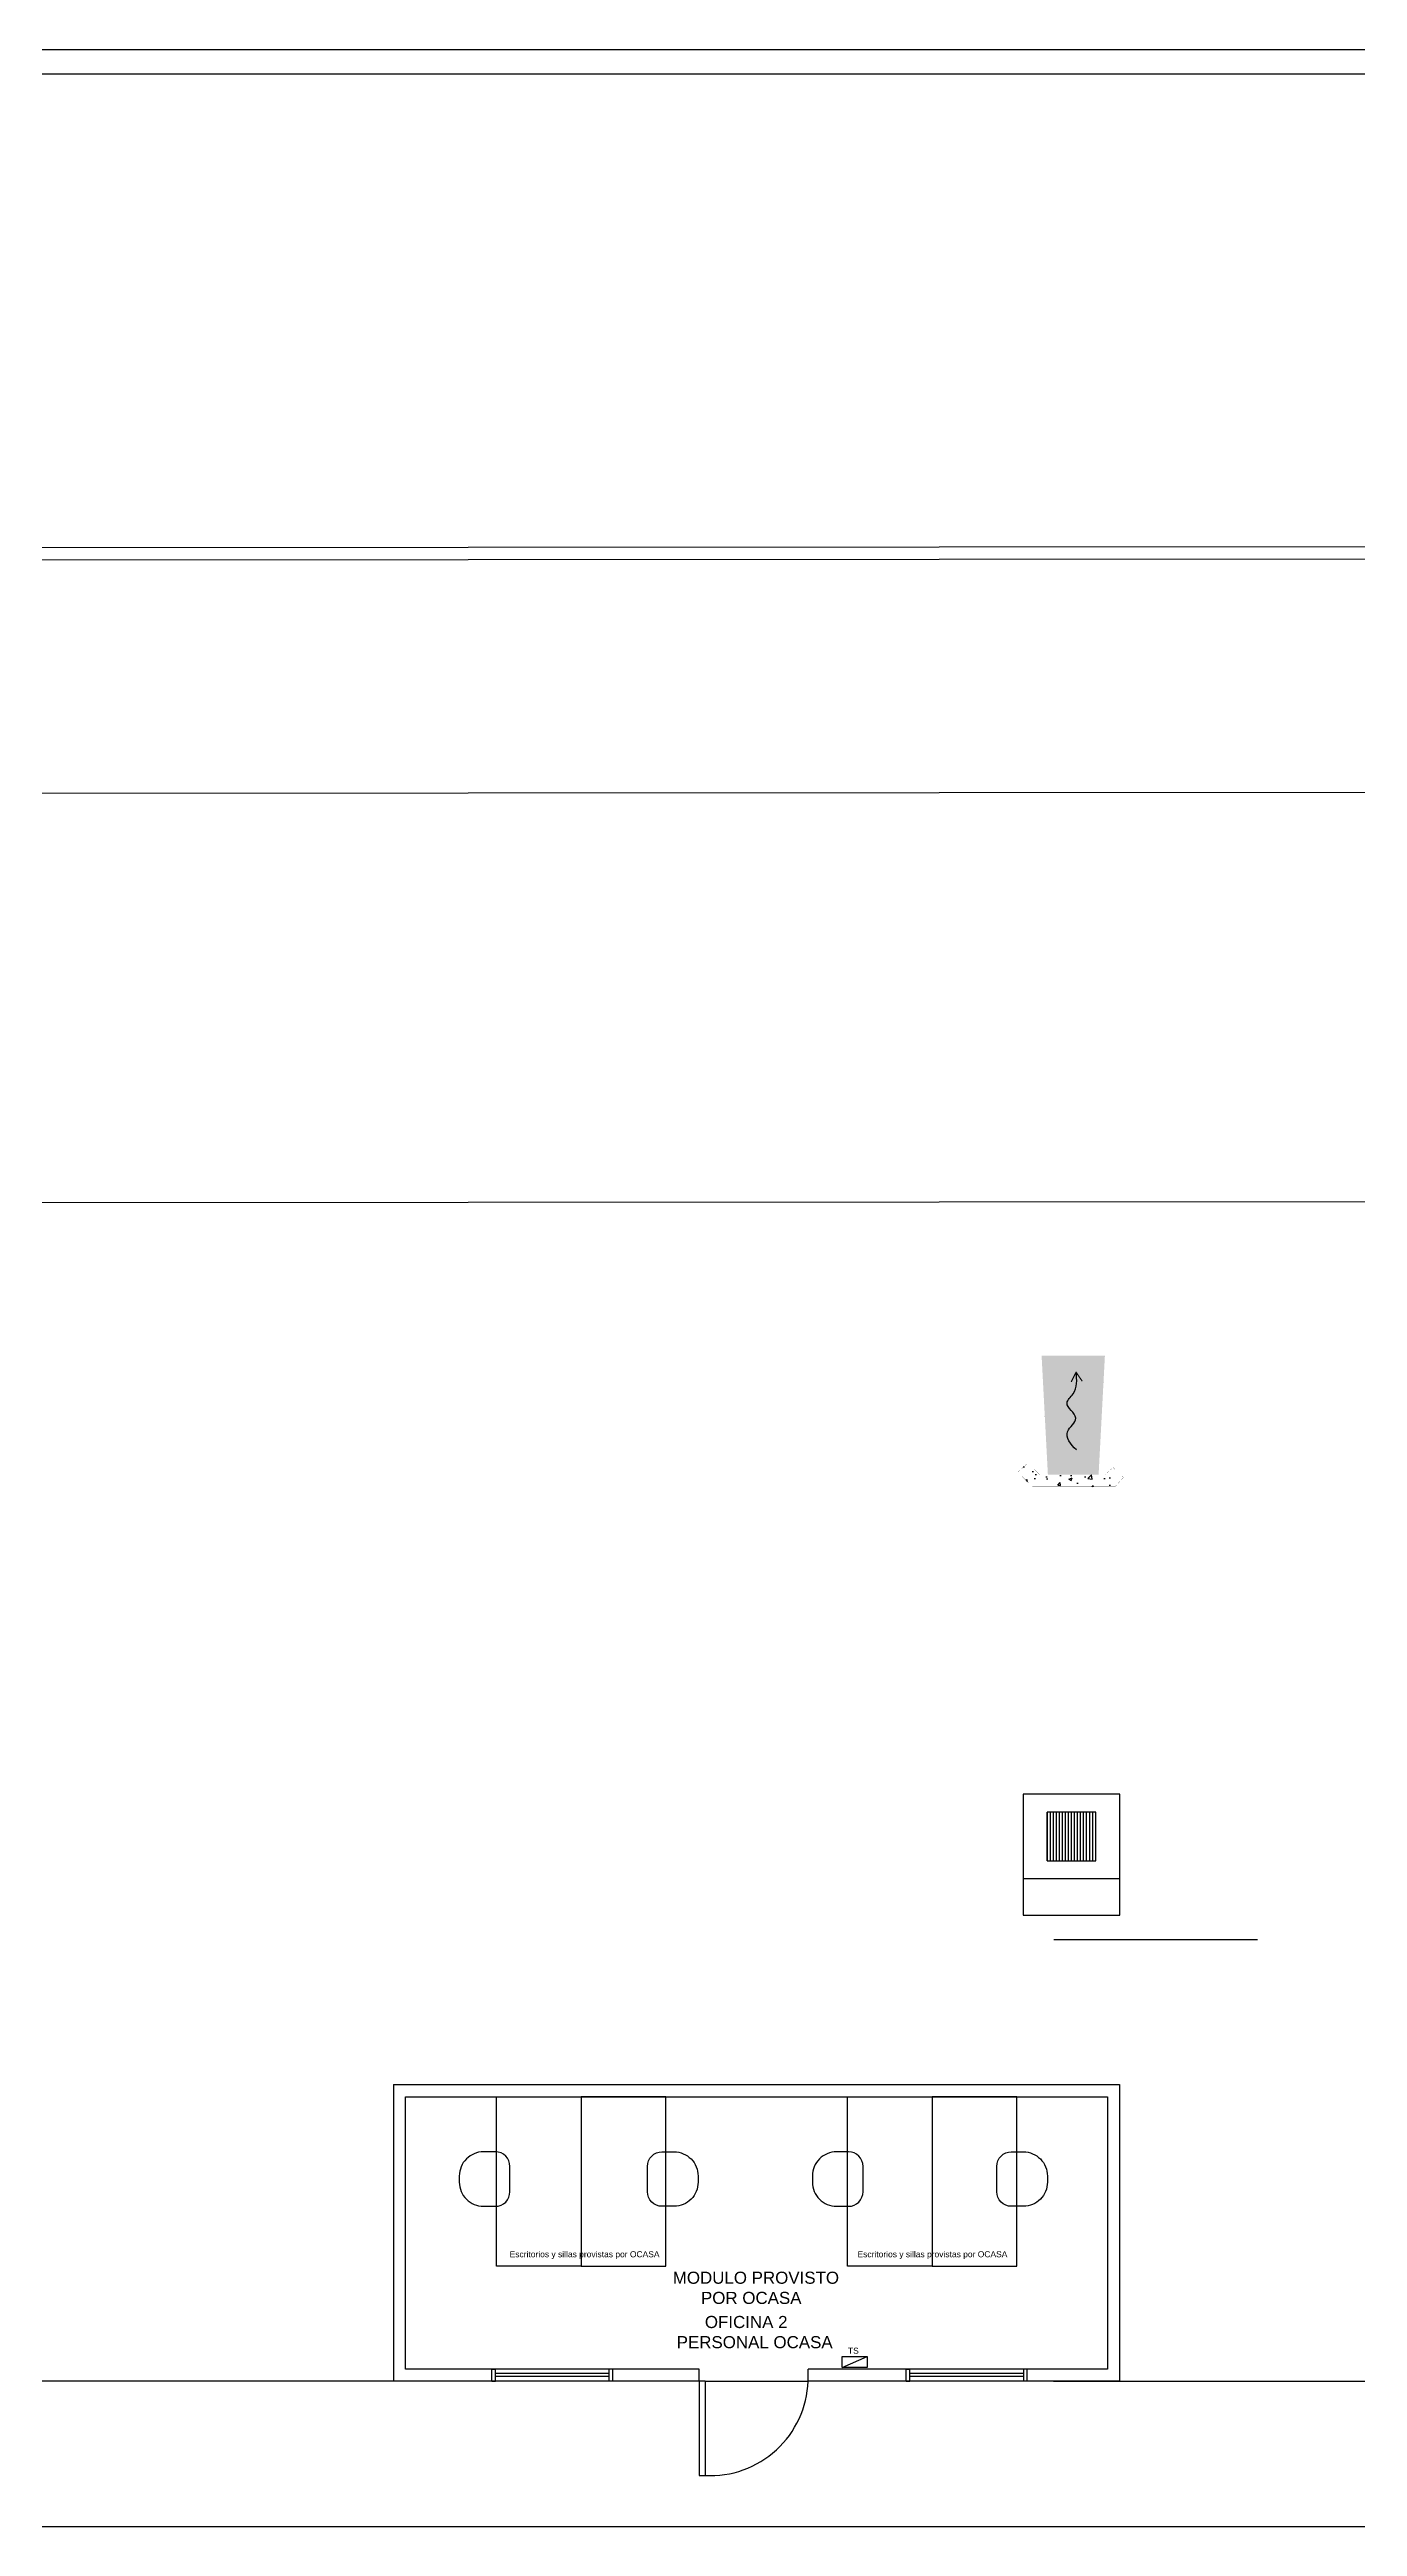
# Model space of a CAD drawing. Header units: millimetres. Extents: x 64 to 660, y 33 to 427.
# Drawn here: x 482.07 to 492.88, y 406.95 to 427.41 of the extents above; entities that cross this region are included whole.
import ezdxf

# ---------------------------------------------------------------- set-up
doc = ezdxf.new("R2010")
doc.units = ezdxf.units.MM
doc.layers.add('Contorno', color=7, linetype='Continuous')
doc.layers.add('Equipamientos OCASA', color=10, linetype='Continuous')
doc.styles.add('ARIAL', font='arial.ttf')

# ---------------------------------------------------------------- blocks, each defined once
blk = doc.blocks.new('A$C2e89fcee')
blk.add_lwpolyline([(1.497, 0.018, 0.00945, 0.00945, 0), (1.577, -0.023, 0.00945, 0.00945, 0), (1.503, -0.074, 0, 0, 0)], format="xyseb")
blk.add_open_spline([(0.935, -0.025), (0.986, 0.021), (1.078, 0.103), (1.201, -0.083), (1.311, 0.099), (1.419, -0.04), (1.514, -0.03), (1.577, -0.023)], degree=3, knots=[0, 0, 0, 0, 0.1680547, 0.3001606, 0.4437484, 0.5343579, 0.7147845, 0.7147845, 0.7147845, 0.7147845])

msp = doc.modelspace()

# ---------------------------------------------------------------- hatches: boundary and pattern name
h = msp.add_hatch(color=253)
h.dxf.hatch_style = 1
h.paths.add_polyline_path([(490.266, 416.623), (490.318, 415.64), (490.737, 415.64), (490.789, 416.623)])
h = msp.add_hatch()
h.set_pattern_fill('AR-CONC', color=253, scale=0.0015, angle=90)
h.set_pattern_definition([(50, (490.44387, 413.85794), (0.273277, -0.023909), [0.028575, -0.314325]), (355, (490.44387, 413.85794), (-0.052865, 0.286585), [0.02286, -0.25146]), (100.451, (490.46665, 413.85594), (0.220412, 0.262677), [0.024285, -0.267135]), (46.184, (490.44387, 413.93414), (0.40662, -0.063063), [0.04286, -0.47149]), (96.636, (490.47776, 413.92888), (0.35611, 0.37114), [0.03643, -0.4007]), (351.184, (490.44387, 413.93414), (0.35611, 0.37114), [0.03429, -0.37719]), (21, (490.48197, 413.91509), (0.227422, -0.153398), [0.028575, -0.314325]), (326, (490.48197, 413.91509), (0.092703, 0.27628), [0.02286, -0.25146]), (71.451, (490.50092, 413.9023), (0.320125, 0.122884), [0.024285, -0.267135]), (37.5, (490.44387, 413.857935), (0.004633, 0.1268326), [0, -0.248412, 0, -0.25527, 0, -0.2524125]), (7.5, (490.44387, 413.85794), (0.1002295, 0.150271), [0, -0.145542, 0, -0.242697, 0, -0.0962025]), (327.5, (490.35891, 413.85794), (0.203386, -0.008593), [0, -0.09525, 0, -0.29718, 0, -0.394335]), (317.5, (490.32081, 413.85794), (0.222194, 0.03814), [0, -0.123825, 0, -0.197358, 0, -0.280035])])
h.paths.add_polyline_path([(490.872, 415.54), (490.942, 415.617), (490.857, 415.7), (490.79, 415.64), (490.25, 415.64), (490.154, 415.738), (490.07, 415.662), (490.189, 415.54)])
h = msp.add_hatch()
h.set_pattern_fill('_USER', color=256, scale=0.025, angle=270, pattern_type=0)
h.set_pattern_definition([(270, (490.31329, 412.65108), (0.025, 0), [])])
h.paths.add_polyline_path([(490.713, 412.451), (490.713, 412.851), (490.313, 412.851), (490.313, 412.451)])

# ---------------------------------------------------------------- linework, layer by layer
msp.add_line((490.913, 412.301), (490.113, 412.301))
at = {"linetype": 'Continuous'}
msp.add_line((490.366, 411.801), (492.051, 411.801), dxfattribs=at)
for points, const_width in [([(490.266, 416.623), (490.318, 415.64), (490.737, 415.64), (490.789, 416.623)], 0.00001), ([(490.872, 415.54), (490.942, 415.617), (490.857, 415.7), (490.79, 415.64), (490.25, 415.64), (490.154, 415.738), (490.07, 415.662), (490.189, 415.54)], 0.001)]:
    msp.add_lwpolyline(points, close=True, dxfattribs=dict(const_width=const_width))
for points in [[(490.913, 412.001), (490.913, 413.001), (490.113, 413.001), (490.113, 412.001)], [(490.713, 412.451), (490.713, 412.851), (490.313, 412.851), (490.313, 412.451)]]:
    msp.add_lwpolyline(points, close=True)
at = {"layer": 'Contorno', "color": 252, "linetype": 'ByBlock'}
for p, q in [((70.173, 427.413, 0), (575.342, 427.413, 0)), ((70.189, 427.213, 0), (575.342, 427.213, 0)), ((522.185, 423.324), (398.645, 423.244)), ((398.645, 423.144), (522.186, 423.224)), ((521.184, 421.293), (397.647, 421.213)), ((521.185, 417.913), (397.65, 417.832))]:
    msp.add_line(p, q, dxfattribs=at)
at = {"layer": 'Equipamientos OCASA', "color": 10}
for p, q in [((484.911, 410.601), (490.911, 410.601)), ((484.911, 410.601), (484.911, 408.151)), ((485.011, 410.501), (490.811, 410.501)), ((485.011, 408.251), (485.011, 410.501)), ((490.811, 410.501), (490.811, 408.251)), ((490.911, 410.601), (490.911, 408.201)), ((490.911, 410.601), (490.911, 408.151)), ((487.436, 408.251), (485.011, 408.251)), ((485.723, 408.151), (485.723, 408.251)), ((485.723, 408.251), (485.753, 408.251)), ((485.753, 408.151), (485.753, 408.251)), ((486.693, 408.251), (485.753, 408.251)), ((486.693, 408.151), (486.693, 408.251)), ((486.723, 408.251), (486.693, 408.251)), ((486.723, 408.151), (486.723, 408.251)), ((487.436, 408.151), (487.436, 408.251)), ((490.811, 408.251), (488.336, 408.251)), ((488.336, 408.151), (488.336, 408.251)), ((489.148, 408.151), (489.148, 408.251)), ((489.148, 408.251), (489.178, 408.251)), ((489.178, 408.151), (489.178, 408.251)), ((490.118, 408.251), (489.178, 408.251)), ((490.118, 408.151), (490.118, 408.251)), ((490.148, 408.251), (490.118, 408.251)), ((490.148, 408.151), (490.148, 408.251)), ((487.486, 408.151), (484.911, 408.151)), ((485.723, 408.151), (485.753, 408.151)), ((486.693, 408.215), (485.753, 408.215)), ((486.693, 408.191), (485.753, 408.19)), ((486.693, 408.151), (485.753, 408.151)), ((486.723, 408.151), (486.693, 408.151)), ((487.436, 408.151), (487.436, 407.372)), ((487.486, 408.151), (487.486, 407.372)), ((490.911, 408.151), (488.336, 408.151)), ((489.148, 408.151), (489.178, 408.151)), ((490.118, 408.215), (489.178, 408.215)), ((490.118, 408.191), (489.178, 408.19)), ((490.118, 408.151), (489.178, 408.151)), ((490.148, 408.151), (490.118, 408.151)), ((487.436, 407.372), (487.486, 407.372))]:
    msp.add_line(p, q, dxfattribs=at)
at = {"layer": 'Equipamientos OCASA', "color": 252}
for p, q in [((488.617, 408.263), (488.824, 408.356)), ((484.911, 408.152), (481.818, 408.152)), ((487.486, 408.151), (488.336, 408.151)), ((490.365, 408.151, 0.001), (506.393, 408.151, 0.001)), ((474.744, 406.951, 0.001), (508.441, 406.951))]:
    msp.add_line(p, q, dxfattribs=at)
for points in [[(485.761, 410.501), (486.461, 410.501), (486.461, 409.101), (485.761, 409.101)], [(487.161, 410.501), (486.461, 410.501), (486.461, 409.101), (487.161, 409.101)], [(488.661, 410.501), (489.361, 410.501), (489.361, 409.101), (488.661, 409.101)], [(490.061, 410.501), (489.361, 410.501), (489.361, 409.101), (490.061, 409.101)], [(488.617, 408.356), (488.824, 408.356), (488.824, 408.263), (488.617, 408.263)]]:
    msp.add_lwpolyline(points, close=True, dxfattribs=at)
for points in [[(485.654, 409.596), (485.754, 409.596, 0.414214), (485.873, 409.716), (485.873, 409.926, 0.414214), (485.754, 410.046), (485.654, 410.046, 0.414214), (485.455, 409.846), (485.455, 409.796, 0.414214)], [(487.229, 409.596), (487.129, 409.596, -0.414214), (487.01, 409.716), (487.01, 409.926, -0.414214), (487.129, 410.046), (487.229, 410.046, -0.414214), (487.428, 409.846), (487.428, 409.796, -0.414214)], [(488.572, 409.596), (488.671, 409.596, 0.414214), (488.791, 409.716), (488.791, 409.926, 0.414214), (488.671, 410.046), (488.572, 410.046, 0.414214), (488.372, 409.846), (488.372, 409.796, 0.414214)], [(490.115, 409.596), (490.015, 409.596, -0.414214), (489.896, 409.716), (489.896, 409.926, -0.414214), (490.015, 410.046), (490.115, 410.046, -0.414214), (490.314, 409.846), (490.314, 409.796, -0.414214)]]:
    msp.add_lwpolyline(points, format="xyb", close=True, dxfattribs=at)
at = {"layer": 'Equipamientos OCASA', "color": 10}
msp.add_arc((487.528, 408.18), 0.809, 267.0244, 357.9785, dxfattribs=at)

# ---------------------------------------------------------------- block references
at = {"rotation": 90}
msp.add_blockref('A$C2e89fcee', (490.528, 414.909), dxfattribs=at)

# ---------------------------------------------------------------- texts
at = {"layer": 'Equipamientos OCASA', "color": 252, "char_height": 0.05, "attachment_point": 1, "style": 'ARIAL'}
for s, width, insert in [('Escritorios y sillas provistas por OCASA', 1.45085, (485.871, 409.225)), ('Escritorios y sillas provistas por OCASA', 1.45085, (488.745, 409.225)), ('TS', 0.17872, (488.666, 408.428))]:
    msp.add_mtext_dynamic_manual_height_columns(s, width=width, gutter_width=10, heights=[0], dxfattribs=dict(at, insert=insert))
at = {"layer": 'Equipamientos OCASA', "char_height": 0.1, "attachment_point": 1, "style": 'ARIAL'}
for s, width, insert in [(' MODULO PROVISTO \\P       POR OCASA', 2.00487, (487.18, 409.056)), (' \\P      OFICINA 2\\PPERSONAL OCASA', 1.88387, (487.251, 408.857, 0.001))]:
    msp.add_mtext_dynamic_manual_height_columns(s, width=width, gutter_width=10, heights=[0], dxfattribs=dict(at, insert=insert))

doc.saveas('drawing.dxf')
